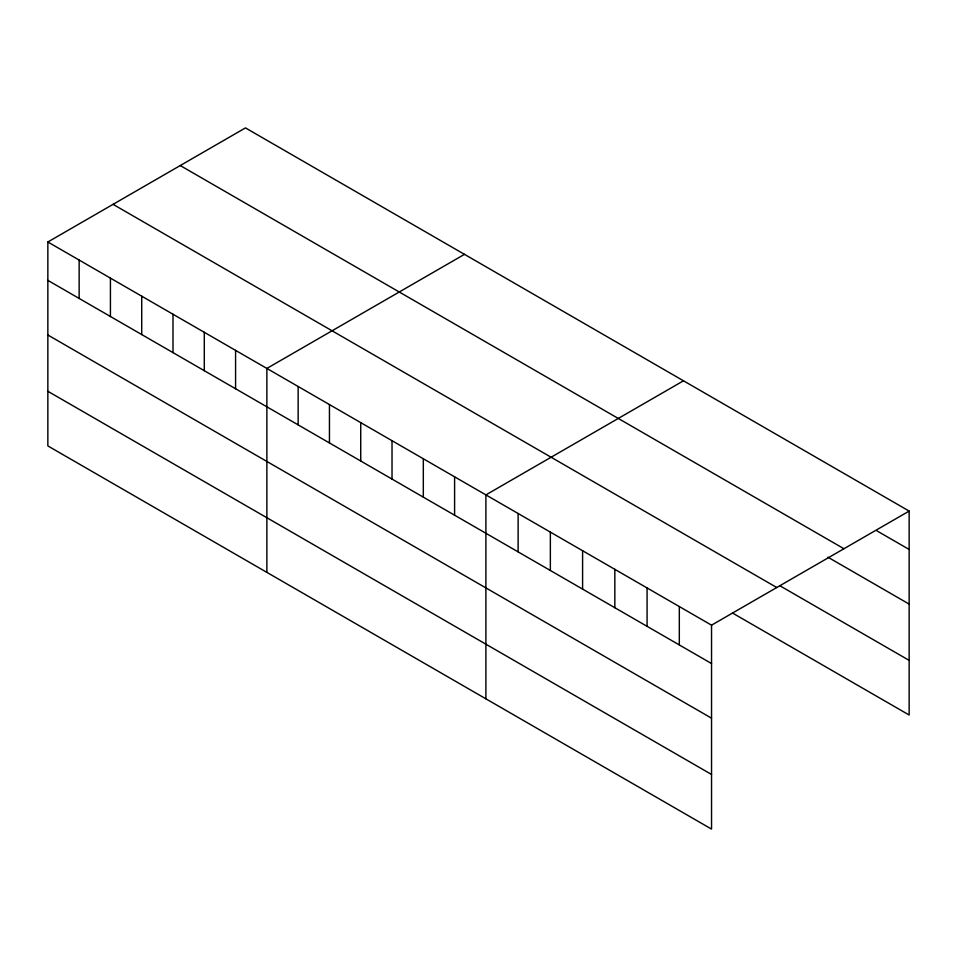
<?xml version="1.0" encoding="UTF-8"?>
<svg xmlns="http://www.w3.org/2000/svg" width="957" height="957" viewBox="0 0 957 957"><rect width="100%" height="100%" fill="white"/><g stroke="black" fill="none" stroke-linecap="round" stroke-linejoin="round"><path stroke-width="1.44" d="M47.85 241.989L711.541 625.172L711.541 829.097L47.85 445.914L47.85 241.989L245.459 127.903L909.15 511.086L909.15 715.011L732.488 613.018M464.468 254.347L266.871 368.433L266.871 572.37M683.489 380.802L485.893 494.889L485.893 698.813M711.541 625.172L909.15 511.086M876.911 530.848L909.15 549.462M180.239 165.549L843.942 548.732M827.913 557.189L909.15 604.094M780.206 585.935L909.15 660.378M113.058 204.343L776.761 587.526M47.85 280.365L711.541 663.548M47.85 334.998L711.541 718.181M47.85 391.281L711.541 774.464M679.314 606.559L679.314 644.934M647.076 587.945L647.076 626.333M614.837 569.331L614.837 607.719M582.598 550.718L582.598 589.105M550.359 532.116L550.359 570.492M518.132 513.502L518.132 551.878M454.599 476.825L454.599 515.201M423.317 458.762L423.317 497.138M392.023 440.698L392.023 479.074M360.729 422.635L360.729 461.011M329.447 404.572L329.447 442.947M298.153 386.508L298.153 424.884M235.578 350.37L235.578 388.757M204.296 332.306L204.296 370.694M173.002 314.243L173.002 352.631M141.72 296.18L141.72 334.567M110.426 278.116L110.426 316.504M79.144 260.053L79.144 298.428"/></g></svg>
